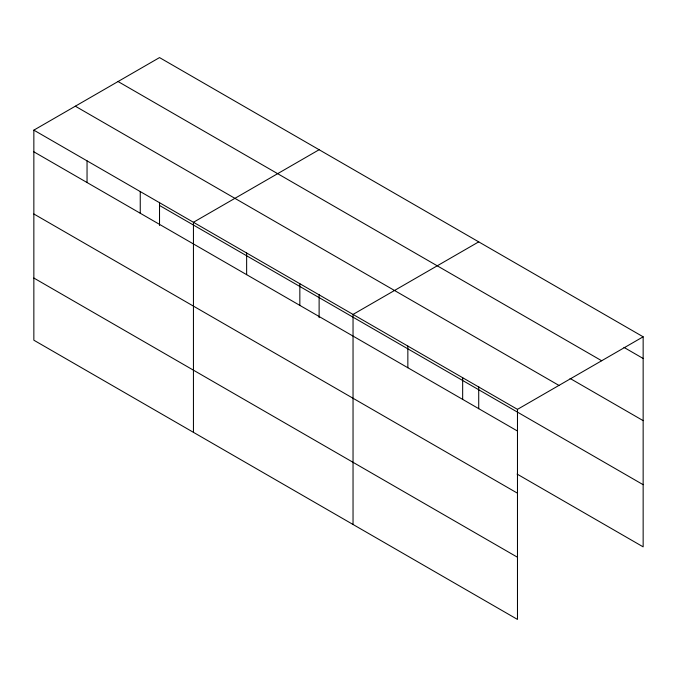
<?xml version="1.0" encoding="UTF-8"?>
<svg xmlns="http://www.w3.org/2000/svg" width="677" height="677" viewBox="0 0 677 677"><rect width="100%" height="100%" fill="white"/><g stroke="black" fill="none" stroke-linecap="round" stroke-linejoin="round"><path stroke-width="1.02" d="M517.473 493.194L517.473 409.365L33.85 130.145L33.85 340.201L517.473 619.413L517.473 493.194L33.85 213.983M517.084 474.069L643.15 546.855L643.15 336.799L159.527 57.587L33.85 130.145M319.121 149.727L193.444 222.284L193.444 432.341M478.715 241.867L353.039 314.424L353.039 524.48M517.473 409.365L643.15 336.799M623.966 347.394L643.15 358.471M118.052 81.528L601.675 360.748M570.068 378.443L643.15 420.637M75.325 106.204L558.948 385.416M159.527 205.47L643.15 484.69M33.85 151.817L517.473 431.029M33.85 278.035L517.473 557.247M478.715 386.601L478.715 408.722M462.662 377.715L462.662 399.388M407.85 346.074L407.85 367.746M319.121 294.461L319.121 317.631M299.843 283.714L299.843 305.386M246.64 253.003L246.64 274.667M159.527 202.321L159.527 225.492M140.249 191.574L140.249 213.247M87.045 160.855L87.045 182.528"/></g></svg>
